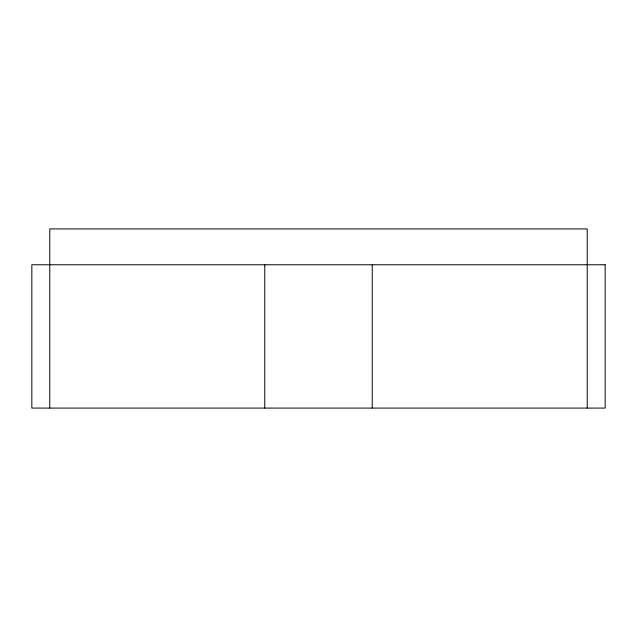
<?xml version="1.0" encoding="UTF-8"?>
<svg xmlns="http://www.w3.org/2000/svg" width="637" height="637" viewBox="0 0 637 637"><rect width="100%" height="100%" fill="white"/><g stroke="black" fill="none" stroke-linecap="round" stroke-linejoin="round"><path stroke-width="0.96" d="M587.234 408.078L587.234 228.922L49.766 228.922L49.766 408.078M372.247 264.753L372.247 408.078M264.753 264.753L264.753 408.078M605.15 264.753L31.85 264.753L31.85 408.078L605.15 408.078L605.15 264.753"/></g></svg>
